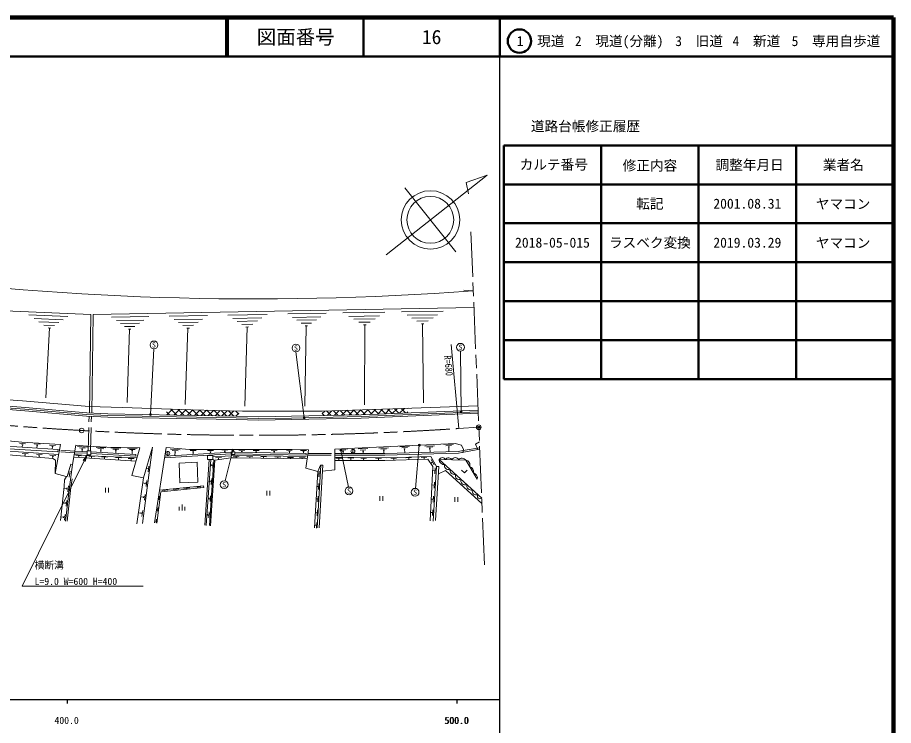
# Model space of a CAD drawing. Units: millimetres at full size, sheet at 1:1000; details may follow other scales. Extents: x 40000 to 680000, y 20000 to 380000.
# Drawn here: x 455244 to 680000, y 198357 to 380000 of the extents above; entities that cross this region are included whole.
import ezdxf
from ezdxf.enums import TextEntityAlignment as Align

# ---------------------------------------------------------------- set-up
doc = ezdxf.new("R2010")
doc.units = ezdxf.units.MM
doc.header["$LTSCALE"] = 1000
doc.header["$PDMODE"] = 32
doc.header["$PDSIZE"] = 500
doc.linetypes.add('CHAIN', pattern=[18.5, 12, -1.5, 3.5, -1.5])
doc.linetypes.add('DASHED', pattern=[7.5, 6, -1.5])
for name, color, linetype, lineweight in [('M-BGD', 7, 'Continuous', 13), ('M-BMK', 2, 'CHAIN', 13), ('M-BMK-SRVR', 3, 'Continuous', 13), ('M-STR-HTXT', 7, 'Continuous', 13), ('M-STR-STRC', 7, 'Continuous', 13), ('M-TTL', 2, 'Continuous', 140), ('M-TTL-BAND', 7, 'Continuous', 25), ('M-TTL-FRAM', 2, 'Continuous', 50), ('M-TTL-LINE', 7, 'Continuous', 50)]:
    doc.layers.add(name, color=color, linetype=linetype, lineweight=lineweight)
doc.layers.add('M-OTRS', color=6, linetype='Continuous')
doc.layers.add('M-TTL-TXT', color=7, linetype='Continuous')
doc.styles.add('ＭＳ ゴシック', font='')
doc.styles.get('ＭＳ ゴシック').set_extended_font_data('MS Gothic')
pattern_1 = [(45, (0, -0), (-898.0256, 898.0256), []), (135, (0, -0), (-898.0256, -898.0256), [])]

# ---------------------------------------------------------------- blocks, each defined once
blk = doc.blocks.new('open_arrow')
at = {"color": 0, "linetype": 'Continuous', "lineweight": -2}
blk.add_lwpolyline([(7.5, 1.25), (0, 0), (7.5, -1.25)], dxfattribs=at)

msp = doc.modelspace()

# ---------------------------------------------------------------- hatches: boundary and pattern name
at = {"layer": 'M-BGD'}
h = msp.add_hatch(dxfattribs=at)
h.set_pattern_fill('USER', color=256, style=0, pattern_type=2)
h.set_pattern_definition(pattern_1)
h.paths.add_polyline_path([(512027, 279018), (499788, 279353), (493494, 279567), (493467, 278043), (496074, 277996), (511393, 277735), (511991, 277714)])
h = msp.add_hatch(dxfattribs=at)
h.set_pattern_fill('USER', color=256, style=0, pattern_type=2)
h.set_pattern_definition(pattern_1)
h.paths.add_polyline_path([(555444, 279734), (551542, 279599), (533400, 279012), (533400, 277862), (543420, 278087), (555413, 278572)])
at = {"layer": 'M-STR-HTXT'}
for points in [[(569254, 279022, -1), (568897, 278671, -0.41421), (568900, 279025, -0.41421)], [(489550, 278292, -0.41421), (489547, 277938, -0.41421), (489193, 277941, -1)], [(528939, 277483, -1), (528582, 277133, -0.41421), (528586, 277486, -0.41421)], [(558144, 270122, -1), (558532, 270437, -0.41421), (558496, 270085, -0.41421)], [(510269, 268867, -1), (510700, 269120, -0.41421), (510611, 268777, -0.41421)], [(538065, 268782, -0.41421), (538005, 269130, -0.41421), (538353, 269190, -1)]]:
    msp.add_hatch(color=256, dxfattribs=at).paths.add_polyline_path(points)

# ---------------------------------------------------------------- linework, layer by layer
at = {"layer": 'M-BGD'}
for p, q in [((458118, 303726), (468195, 303287)), ((474057, 303782), (473685, 278556)), ((474657, 303762), (474285, 278525)), ((474657, 303762), (572363, 305571)), ((494167, 303373), (504019, 303556)), ((509185, 303651), (519287, 303838)), ((524569, 303936), (534474, 304119)), ((538745, 304198), (549471, 304397)), ((540256, 303326), (548105, 303471)), ((553774, 304477), (564465, 304674)), ((555232, 303603), (563045, 303748)), ((459540, 302763), (466926, 302441)), ((460725, 301961), (465868, 301737)), ((479400, 303100), (488958, 303277)), ((480623, 302222), (487636, 302352)), ((481643, 301491), (486534, 301582)), ((495452, 302497), (502685, 302631)), ((496522, 301767), (501574, 301860)), ((510501, 302775), (517927, 302913)), ((511598, 302046), (516793, 302142)), ((512768, 301267), (515584, 301319)), ((525840, 303059), (533094, 303194)), ((526899, 302329), (531943, 302422)), ((528028, 301550), (530715, 301599)), ((541516, 302599), (546967, 302700)), ((542859, 301824), (545753, 301878)), ((556447, 302876), (561861, 302976)), ((557743, 302100), (560599, 302152)), ((558876, 301420), (559494, 301432)), ((559185, 301426), (559408, 281156)), ((461990, 301105), (464740, 300985)), ((463425, 300342), (462517, 282451)), ((463096, 300356), (463753, 300327)), ((482730, 300711), (485359, 300760)), ((484006, 300035), (483366, 281195)), ((483681, 300029), (484331, 300041)), ((497665, 300988), (500389, 301038)), ((498960, 300311), (498293, 280688)), ((498664, 300306), (499352, 300319)), ((514159, 300593), (513546, 280279)), ((513791, 300586), (514526, 300600)), ((529329, 300874), (528955, 280295)), ((529017, 300868), (529641, 300879)), ((544034, 301146), (544691, 301158)), ((544362, 301152), (544259, 280647)), ((457266, 270646), (455772, 270778)), ((456666, 270398), (456318, 270429)), ((456492, 270413), (456434, 269759)), ((461049, 270566), (459551, 270653)), ((460457, 270300), (460108, 270320)), ((460283, 270310), (460237, 269522)), ((464971, 270219), (463474, 270306)), ((464380, 269953), (464030, 269973)), ((464205, 269963), (464165, 269277)), ((473140, 269732), (470650, 269949)), ((489910, 269755), (487354, 250210)), ((555799, 269979), (553301, 269878)), ((562263, 270148), (559765, 270048)), ((561775, 269829), (560277, 269768)), ((567110, 270529), (564612, 270428)), ((566623, 270209), (565124, 270149)), ((566060, 269886), (565711, 269872)), ((565885, 269879), (565937, 268602)), ((465595, 268587), (448400, 269658)), ((465807, 267871), (448400, 268991)), ((457947, 268076), (456450, 268172)), ((457354, 267814), (457004, 267836)), ((457179, 267825), (457155, 267444)), ((461572, 267843), (460075, 267939)), ((460979, 267581), (460629, 267603)), ((460804, 267592), (460774, 267128)), ((465062, 267655), (463565, 267751)), ((465632, 269185), (465595, 268587)), ((469809, 267885), (474000, 267574)), ((469886, 268337), (473126, 268209)), ((469953, 268734), (473128, 268609)), ((471691, 267527), (470195, 267638)), ((470943, 267583), (470908, 267115)), ((472616, 269476), (471122, 269606)), ((472017, 269227), (471669, 269258)), ((471843, 269242), (471792, 268662)), ((475003, 267368), (473506, 267462)), ((474000, 267574), (485884, 266989)), ((474050, 268172), (485585, 267453)), ((474052, 268572), (485610, 267853)), ((477885, 269589), (475388, 269705)), ((477372, 269313), (475874, 269382)), ((476784, 269040), (476434, 269056)), ((476609, 269048), (476580, 268415)), ((481719, 269543), (479219, 269589)), ((481214, 269252), (479714, 269280)), ((480633, 268963), (480283, 268969)), ((480458, 268966), (480444, 268174)), ((485959, 269462), (483460, 269507)), ((485454, 269171), (483954, 269198)), ((484873, 268881), (484523, 268888)), ((484698, 268885), (484681, 267910)), ((485610, 267853), (485585, 267453)), ((493359, 269694), (490423, 250322)), ((510024, 268043), (492956, 267037)), ((510024, 268443), (493018, 267441)), ((493807, 268675), (493807, 267675)), ((496969, 269055), (494479, 269288)), ((496443, 268803), (494949, 268942)), ((495842, 268558), (495494, 268590)), ((495668, 268574), (495576, 267592)), ((501058, 268900), (499558, 268885)), ((500486, 268594), (500136, 268591)), ((500311, 268592), (500319, 267872)), ((505496, 268898), (503996, 268882)), ((504005, 267653), (505363, 267647)), ((504925, 268592), (504575, 268588)), ((504750, 268590), (504754, 268133)), ((511646, 267637), (505361, 267267)), ((509182, 269076), (507682, 269061)), ((508610, 268770), (508260, 268767)), ((508435, 268768), (508439, 268350)), ((510995, 268048), (529297, 267753)), ((511002, 268448), (529304, 268153)), ((511646, 267637), (529291, 267353)), ((513537, 268973), (512037, 268958)), ((512965, 268667), (512615, 268664)), ((512790, 268665), (512792, 268419)), ((517206, 268867), (515707, 268918)), ((516621, 268587), (516271, 268599)), ((516446, 268593), (516442, 268360)), ((521823, 268986), (520323, 268985)), ((521248, 268686), (520898, 268685)), ((521073, 268686), (521073, 268286)), ((525749, 268987), (524249, 268987)), ((525175, 268687), (524825, 268687)), ((525000, 268687), (524992, 268223)), ((529386, 268923), (527886, 268949)), ((528806, 268633), (528456, 268639)), ((528631, 268636), (528623, 268164)), ((529304, 268153), (529297, 267753)), ((539983, 269363), (537485, 269255)), ((539497, 269041), (537998, 268977)), ((538935, 268717), (538585, 268702)), ((538760, 268709), (538785, 268141)), ((541307, 269224), (541307, 268224)), ((545134, 269385), (542635, 269320)), ((544642, 269072), (543143, 269033)), ((544075, 268757), (543725, 268748)), ((543900, 268753), (543916, 268146)), ((550421, 269626), (547923, 269525)), ((549933, 269306), (548435, 269245)), ((549371, 268983), (549021, 268969)), ((549196, 268976), (549229, 268151)), ((555312, 269659), (553813, 269599)), ((554749, 269336), (554400, 269322)), ((554575, 269329), (554616, 268292)), ((561213, 269506), (560863, 269491)), ((561038, 269499), (561080, 268469)), ((464469, 267393), (464119, 267415)), ((464294, 267404), (464244, 266826)), ((469692, 267191), (485653, 266197)), ((474254, 267415), (474223, 266909)), ((478317, 267214), (476818, 267287)), ((477567, 267250), (477540, 266702)), ((481899, 267022), (480400, 267096)), ((481150, 267059), (481121, 266479)), ((485163, 266816), (483665, 266890)), ((484414, 266853), (484386, 266276)), ((504417, 266590), (503265, 249723)), ((504817, 266587), (503665, 249696)), ((505615, 266530), (504463, 249641)), ((505911, 266455), (504762, 249621)), ((505077, 264938), (505101, 265288)), ((505337, 264344), (505439, 265841)), ((505356, 266619), (505615, 266530)), ((507557, 267096), (506060, 267008)), ((506808, 267052), (506835, 266595)), ((512112, 267421), (510612, 267448)), ((511362, 267434), (511356, 267044)), ((511681, 267038), (529559, 266749)), ((515587, 267323), (514087, 267347)), ((514837, 267335), (514832, 266987)), ((519142, 267320), (517642, 267345)), ((518392, 267333), (518386, 266930)), ((522768, 267221), (521269, 267245)), ((522019, 267233), (522013, 266871)), ((526013, 267106), (524513, 267130)), ((525263, 267118), (525258, 266818)), ((529063, 267057), (527563, 267081)), ((528313, 267069), (528308, 266769)), ((538428, 266972), (536928, 266972)), ((537678, 266972), (537678, 266340)), ((541537, 266985), (540037, 266998)), ((540787, 266992), (540781, 266343)), ((544809, 266942), (543309, 266954)), ((544059, 266948), (544054, 266346)), ((548617, 266908), (547117, 266921)), ((547867, 266914), (547862, 266350)), ((552525, 266962), (551026, 266921)), ((551776, 266942), (551790, 266414)), ((556369, 267079), (554870, 267038)), ((555619, 267058), (555634, 266519)), ((560292, 267184), (558793, 267143)), ((559542, 267164), (559557, 266627)), ((560551, 266654), (561822, 264833)), ((561741, 265924), (561251, 265650)), ((561273, 267374), (562733, 264768)), ((562108, 265270), (561374, 266579)), ((563461, 266617), (574337, 256690)), ((468515, 262104), (468724, 263590)), ((488879, 264188), (488284, 264266)), ((488782, 263444), (488977, 264931)), ((505089, 265113), (504718, 265138)), ((531476, 249108), (532287, 263541)), ((532125, 249071), (533028, 265136)), ((532582, 262114), (532666, 263611)), ((561822, 264833), (561140, 250859)), ((562371, 263710), (561772, 263744)), ((562733, 264768), (561927, 250743)), ((562328, 262961), (562414, 264458)), ((565068, 263797), (563221, 262961)), ((565068, 263797), (574394, 255284)), ((467272, 261357), (467830, 262248)), ((468620, 262847), (468143, 262914)), ((488243, 259700), (488438, 261187)), ((504712, 260982), (504436, 261001)), ((504700, 260807), (504724, 261156)), ((504960, 260213), (505063, 261710)), ((532624, 262862), (532250, 262883)), ((562117, 259287), (562203, 260785)), ((467912, 259115), (467169, 259214)), ((467889, 258942), (467935, 259289)), ((468111, 258332), (468309, 259819)), ((477805, 259307), (477805, 258107)), ((478605, 259307), (478605, 258107)), ((488043, 260482), (487383, 260579)), ((488020, 260309), (488066, 260656)), ((491698, 258735), (502972, 259849)), ((492039, 258316), (503016, 259402)), ((493808, 258788), (492315, 258640)), ((493061, 258714), (493090, 258420)), ((496651, 259069), (495158, 258922)), ((495904, 258995), (495933, 258701)), ((499428, 259344), (497935, 259196)), ((498682, 259270), (498711, 258976)), ((502266, 259624), (500774, 259477)), ((501520, 259551), (501549, 259257)), ((503016, 259402), (502972, 259849)), ((519200, 258562), (519200, 257362)), ((520000, 258562), (520000, 257362)), ((532519, 259687), (532072, 259712)), ((532476, 258938), (532561, 260435)), ((562160, 260036), (561589, 260069)), ((487608, 256915), (486865, 257013)), ((487586, 256742), (487631, 257089)), ((487809, 256133), (488003, 257620)), ((492039, 258316), (490954, 250262)), ((491653, 256725), (491399, 256759)), ((491593, 256279), (491713, 257171)), ((504389, 256562), (504134, 256579)), ((504377, 256387), (504401, 256736)), ((504637, 255793), (504739, 257289)), ((532338, 256466), (531891, 256500)), ((532295, 255718), (532380, 257215)), ((548213, 257153), (548213, 255953)), ((549013, 257153), (549013, 255953)), ((561952, 256405), (561412, 256436)), ((561909, 255656), (561995, 257153)), ((567451, 256905), (567451, 255705)), ((568251, 256905), (568251, 255705)), ((467493, 255364), (466747, 255448)), ((467473, 255190), (467512, 255538)), ((467707, 254586), (467874, 256076)), ((491199, 253356), (491319, 254248)), ((496713, 253520), (496713, 254420)), ((497463, 253520), (497463, 255020)), ((498213, 253520), (498213, 254420)), ((467095, 251810), (466350, 251893)), ((467076, 251636), (467114, 251984)), ((467310, 251031), (467477, 252522)), ((486968, 252799), (486260, 252892)), ((486946, 252625), (486991, 252972)), ((487169, 252016), (487363, 253504)), ((491259, 253802), (490957, 253843)), ((504096, 252405), (503851, 252422)), ((504084, 252230), (504108, 252579)), ((504344, 251636), (504447, 253133)), ((532139, 252935), (531692, 252960)), ((532097, 252186), (532181, 253683)), ((561754, 252970), (561244, 252995)), ((561711, 252221), (561797, 253719)), ((490856, 250812), (490504, 250859)), ((490796, 250366), (490916, 251258)), ((531958, 249718), (531511, 249743)), ((531916, 248970), (532000, 250467))]:
    msp.add_line(p, q, dxfattribs=at)
at = {"layer": 'M-BGD', "linetype": 'DASHED'}
for p, q in [((473330, 268796), (473599, 277709)), ((473930, 268796), (474199, 277679)), ((469886, 268337), (466351, 268598)), ((469953, 268734), (466381, 268997)), ((529715, 267744), (536699, 267739)), ((529778, 268144), (536699, 268139)), ((573378, 269137), (569299, 268431)), ((573815, 269618), (569618, 268893))]:
    msp.add_line(p, q, dxfattribs=at)
at = {"layer": 'M-BGD'}
for points in [[(82576, 288939), (104222, 298633), (131977, 308085), (159611, 314970), (204938, 323479), (274365, 322974), (359528, 310657), (427969, 305790), (474057, 303782)], [(442216, 282686), (456530, 281676), (473639, 280212), (482085, 279955), (499788, 279353), (512932, 278994), (519230, 279012), (533400, 279012), (551542, 279599), (573382, 280355)], [(445325, 280013), (457123, 279123), (472939, 277743), (478412, 277463), (496059, 277147), (511371, 276885), (517151, 276687), (525582, 276836), (543447, 277238), (573459, 278449)], [(445355, 280412), (457156, 279522), (472967, 278142), (478426, 277862), (496066, 277546), (511382, 277285), (517155, 277087), (525574, 277236), (543434, 277637), (573442, 278849)], [(445390, 280861), (457192, 279970), (472998, 278591), (478441, 278312), (496074, 277996), (511393, 277735), (517158, 277538), (525565, 277686), (543420, 278087), (573424, 279299)], [(399878, 277280), (405028, 276774), (414685, 275509), (425792, 274259), (435188, 273274), (444723, 272131), (456373, 271021), (466287, 270443)], [(465632, 269185), (446996, 270347), (432171, 271835), (399737, 275173)], [(464340, 266817), (448746, 268176), (448460, 268384), (418029, 270469)], [(466287, 270443), (464891, 262972), (467718, 262223), (467943, 262273), (468906, 265369), (469375, 265321)], [(470209, 270245), (469375, 265321), (468558, 259492), (467588, 250821)], [(470209, 270245), (473060, 270001), (478153, 269766), (486647, 269611)], [(489910, 269755), (487570, 261862), (485848, 250072)], [(536699, 267739), (549463, 267751), (568349, 268267), (569299, 268431), (569568, 268580), (569618, 268893), (569642, 269201), (569173, 270284), (567533, 270704), (539974, 269431), (536699, 269290)], [(573831, 269215), (573378, 269137), (572746, 270555), (573754, 271142)], [(486647, 269611), (484567, 262467), (487570, 261862)], [(514009, 269174), (499338, 269135), (493359, 269694)], [(505363, 267647), (505356, 266583), (504005, 266593), (504005, 267653)], [(514009, 269174), (517089, 269185), (525736, 269188), (529930, 269115)], [(529930, 269115), (529193, 264407), (532274, 263511)], [(536699, 269290), (536699, 263987), (533459, 263599)], [(536699, 268139), (549457, 268151), (568310, 268666), (569618, 268893)], [(464891, 262972), (464947, 266458), (464340, 266817)], [(511681, 267038), (509941, 267066), (505911, 266455)], [(536699, 267177), (549925, 267064), (561273, 267374)], [(536701, 266339), (549483, 266351), (560551, 266654)], [(563461, 266617), (570259, 266441), (573209, 261547)], [(532624, 249042), (533545, 265106), (532994, 265138), (532274, 263511)], [(562502, 250908), (563329, 264768), (562733, 264768)], [(569140, 263865), (569890, 263165), (570640, 263865)], [(467272, 261357), (467219, 259661), (466246, 250971)], [(469259, 261610), (468955, 259442), (467986, 250776)]]:
    msp.add_lwpolyline(points, dxfattribs=at)
for points in [[(473123, 267797), (474047, 267788), (474053, 268796), (473129, 268796)], [(510024, 268580), (511001, 268595), (511000, 267863), (510024, 267863)], [(496696, 265639), (496875, 260604), (501531, 260770), (501349, 265881)]]:
    msp.add_lwpolyline(points, close=True, dxfattribs=at)
for centre in [(493807, 268175), (541307, 268724)]:
    msp.add_circle(centre, 500, dxfattribs=at)
for centre, radius, start, end in [((564675, 266526), 1217, 175.71584, 279.50752), ((564248, 266167), 907, 26.7703, 150.26636), ((565720, 264967), 917, 156.9696, 298.25377), ((565888, 266000), 1011, 31.77701, 145.25968), ((567562, 266235), 867, 17.05251, 159.98417), ((569307, 265766), 1167, 35.35671, 141.67995), ((570022, 265145), 1317, 342.52295, 79.64064), ((567379, 263995), 1237, 172.3761, 282.84728), ((570986, 263498), 1285, 345.32152, 76.84207), ((571874, 261851), 1369, 347.19742, 74.96617), ((568564, 262416), 983, 157.69604, 297.52732), ((570149, 261248), 1169, 165.28481, 289.93856), ((571600, 259855), 1092, 164.39103, 290.83235), ((572912, 258476), 990, 158.7988, 296.42457), ((573903, 257203), 672, 145.01905, 310.20432)]:
    msp.add_arc(centre, radius, start, end, dxfattribs=at)
at = {"layer": 'M-BMK'}
for p, q in [((575030, 239534), (571578, 325015)), ((568391, 274547), (573603, 274864))]:
    msp.add_line(p, q, dxfattribs=at)
msp.add_arc((515936, 1062804), 790000, 262.04372, 273.80719, dxfattribs=at)
at = {"layer": 'M-BMK-SRVR'}
for p, q in [((549798, 319104), (575711, 339585)), ((575711, 339585), (570377, 337671)), ((570377, 337671), (570983, 334732)), ((554663, 336333), (567685, 319857))]:
    msp.add_line(p, q, dxfattribs=at)
for centre, radius in [((561200, 328062), 7500), ((561174, 328095), 6000), ((471717, 274042), 600), ((573603, 274864), 600)]:
    msp.add_circle(centre, radius, dxfattribs=at)
at = {"layer": 'M-OTRS'}
msp.add_point((573603, 274864), dxfattribs=at)
at = {"layer": 'M-STR-HTXT'}
for p, q in [((572189, 309902), (569740, 310084)), ((489372, 278116), (490243, 294999)), ((566491, 296147), (568508, 274554)), ((528761, 277308), (526681, 294203)), ((569075, 278847), (568892, 294400)), ((558338, 270279), (557350, 259194)), ((510484, 268993), (508509, 261106)), ((538209, 268986), (540135, 259526))]:
    msp.add_line(p, q, dxfattribs=at)
msp.add_lwpolyline([(473123, 267797), (456468, 234113), (487491, 234113)], dxfattribs=at)
for centre in [(569075, 278847), (489372, 278116), (528761, 277308), (558338, 270279), (510484, 268993), (538209, 268986)]:
    msp.add_circle(centre, 250, dxfattribs=at)
msp.add_arc((515935, 1062896), 755092, 262.06407, 274.27245, dxfattribs=at)
at = {"layer": 'M-STR-STRC'}
for centre in [(490243, 295999), (526681, 295203), (568892, 295400), (508266, 260136), (540315, 258542), (557256, 258199)]:
    msp.add_circle(centre, 1000, dxfattribs=at)
at = {"layer": 'M-TTL'}
for p, q in [((680000, 380000), (40000, 380000)), ((680000, 20000), (680000, 380000))]:
    msp.add_line(p, q, dxfattribs=at)
at = {"layer": 'M-TTL-BAND'}
for p, q in [((579000, 20000), (579000, 370000)), ((40000, 205000), (579000, 205000)), ((468000, 205000), (468000, 204000)), ((568000, 205000), (568000, 204000))]:
    msp.add_line(p, q, dxfattribs=at)
at = {"layer": 'M-TTL-FRAM'}
for p, q in [((580000, 347197), (580000, 287197)), ((580000, 347197), (680000, 347197)), ((580000, 287197), (680000, 287197))]:
    msp.add_line(p, q, dxfattribs=at)
at = {"layer": 'M-TTL-LINE'}
for p, q in [((508747, 380000), (508747, 370000)), ((509247, 380000), (509247, 370000)), ((543997, 380000), (543997, 370000)), ((579000, 380000), (579000, 370000)), ((40000, 370000), (680000, 370000)), ((605000, 347197), (605000, 287197)), ((630000, 347197), (630000, 287197)), ((655000, 347197), (655000, 287197)), ((580000, 337197), (680000, 337197)), ((580000, 327197), (680000, 327197)), ((580000, 317197), (680000, 317197)), ((580000, 307197), (680000, 307197)), ((580000, 297197), (680000, 297197))]:
    msp.add_line(p, q, dxfattribs=at)
msp.add_circle((584031, 373958), 3000, dxfattribs=at)

# ---------------------------------------------------------------- block references
at = {"layer": 'M-STR-HTXT', "xscale": 240, "yscale": 240, "rotation": 243.7}
msp.add_blockref('open_arrow', (473123, 267797), dxfattribs=at)

# ---------------------------------------------------------------- texts
at = {"layer": 'M-STR-HTXT', "style": 'ＭＳ ゴシック', "width": 0.8}
msp.add_text('R=680', height=1833, rotation=275.338, dxfattribs=at).set_placement((566514, 293360), align=Align.TOP_LEFT)
at = {"layer": 'M-STR-HTXT', "style": 'ＭＳ ゴシック'}
for s, p in [(' 横断溝', (458368, 238029)), (' L=9.0 W=600 H=400', (458368, 233862))]:
    msp.add_text(s, height=1833, dxfattribs=at).set_placement(p, align=Align.BOTTOM_LEFT)
at = {"layer": 'M-STR-STRC', "style": 'ＭＳ ゴシック'}
for p in [(490243, 295999), (526681, 295203), (568892, 295400), (508266, 260136), (540315, 258542), (557256, 258199)]:
    msp.add_text('S', height=1320, dxfattribs=at).set_placement(p, align=Align.MIDDLE_CENTER)
at = {"layer": 'M-TTL-BAND', "style": 'ＭＳ ゴシック'}
for s, p in [('400.0', (467844, 198195)), ('500.0', (567844, 198195)), ('500.0', (568000, 198195))]:
    msp.add_text(s, height=1833, dxfattribs=at).set_placement(p, align=Align.BOTTOM_CENTER)
at = {"layer": 'M-TTL-TXT', "style": 'ＭＳ ゴシック'}
for s, height, p in [('図面番号', 3666, (526622, 375000)), ('16', 3666, (561497, 375000)), ('1\u3000現道', 2566, (589448, 373958)), ('2\u3000現道(分離)', 2566, (609619, 373958)), ('3\u3000旧道', 2566, (630121, 373958)), ('4\u3000新道', 2566, (644824, 373958)), ('5\u3000専用自歩道', 2566, (665228, 373958)), ('道路台帳修正履歴', 2566, (600968, 352113)), ('カルテ番号', 2566, (592839, 342277)), ('修正内容', 2566, (617509, 342023)), ('調整年月日', 2566, (643089, 342197)), ('業者名', 2566, (667134, 342197)), ('転記', 2566, (617500, 332245)), ('2001.08.31', 2566, (642500, 332245)), ('ヤマコン', 2566, (667077, 332189)), ('ラスベク変換', 2566, (617500, 322245)), ('ヤマコン', 2566, (667077, 322189)), ('2018-05-015', 2566, (592500, 322245)), ('2019.03.29', 2566, (642500, 322245))]:
    msp.add_text(s, height=height, dxfattribs=at).set_placement(p, align=Align.MIDDLE_CENTER)

doc.saveas('drawing.dxf')
